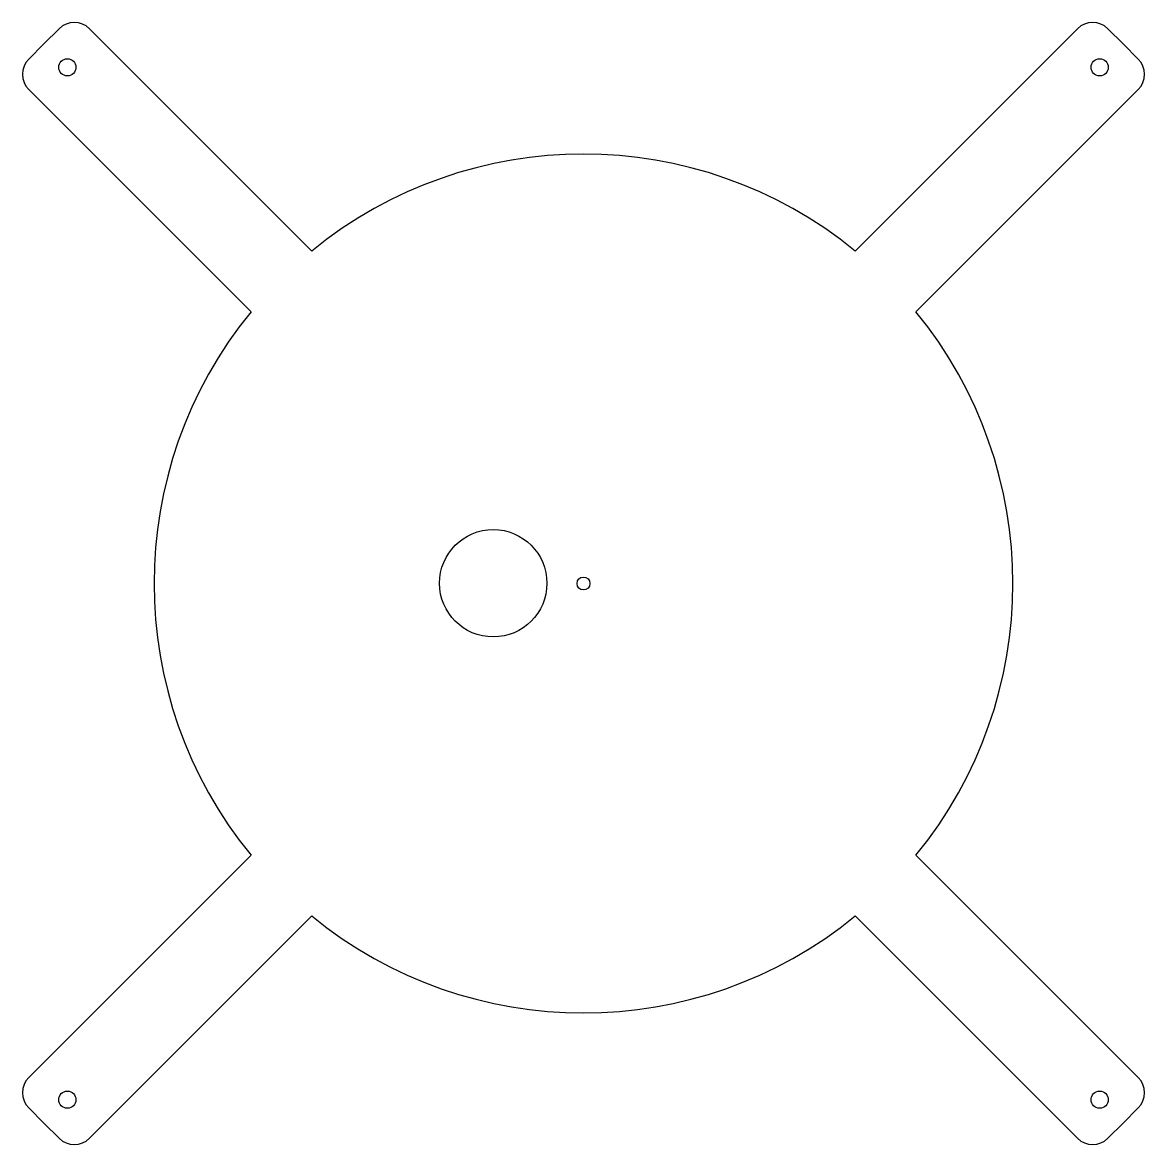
# Model space of a CAD drawing. Header units: millimetres. Extents: x 68 to 329, y 496 to 757.
import ezdxf

# ---------------------------------------------------------------- set-up
doc = ezdxf.new("R2010")
doc.units = ezdxf.units.MM
doc.layers.add('Predeterminado', color=7, linetype='Continuous')

msp = doc.modelspace()

# ---------------------------------------------------------------- linework, layer by layer
at = {"layer": 'Predeterminado', "color": 7, "linetype": 'Continuous'}
for p, q in [((72.62, 752.48), (76.16, 756.02)), ((83.23, 756.02), (135, 704.25)), ((313.34, 756.02), (261.57, 704.25)), ((323.94, 752.48), (320.41, 756.02)), ((72.62, 752.48), (69.09, 748.95)), ((323.94, 752.48), (327.48, 748.95)), ((69.09, 741.87), (120.86, 690.11)), ((327.48, 741.87), (275.71, 690.11)), ((69.09, 511.77), (120.86, 563.54)), ((327.48, 511.77), (275.71, 563.54)), ((83.23, 497.63), (135, 549.39)), ((313.34, 497.63), (261.57, 549.39)), ((72.62, 501.16), (69.09, 504.7)), ((323.94, 501.16), (327.48, 504.7)), ((72.62, 501.16), (76.16, 497.63)), ((323.94, 501.16), (320.41, 497.63))]:
    msp.add_line(p, q, dxfattribs=at)
for centre, radius in [((78.08, 747.03), 2), ((318.49, 747.03), 2), ((177.26, 626.88), 12.5), ((198.28, 626.82), 1.5), ((78.08, 506.61), 2), ((318.49, 506.61), 2)]:
    msp.add_circle(centre, radius, dxfattribs=at)
for centre, radius, start, end in [((79.69, 752.48), 5, 45, 135), ((316.87, 752.48), 5, 45, 135), ((72.62, 745.41), 5, 135, 225), ((323.94, 745.41), 5, 315, 45), ((198.28, 626.82), 100, 50.7392, 129.2608), ((198.28, 626.82), 100, 140.7392, 219.2608), ((198.28, 626.82), 100, 320.7392, 39.2608), ((198.28, 626.82), 100, 230.7392, 309.2608), ((72.62, 508.23), 5, 135, 225), ((323.94, 508.23), 5, 315, 45), ((79.69, 501.16), 5, 225, 315), ((316.87, 501.16), 5, 225, 315)]:
    msp.add_arc(centre, radius, start, end, dxfattribs=at)

doc.saveas('drawing.dxf')
